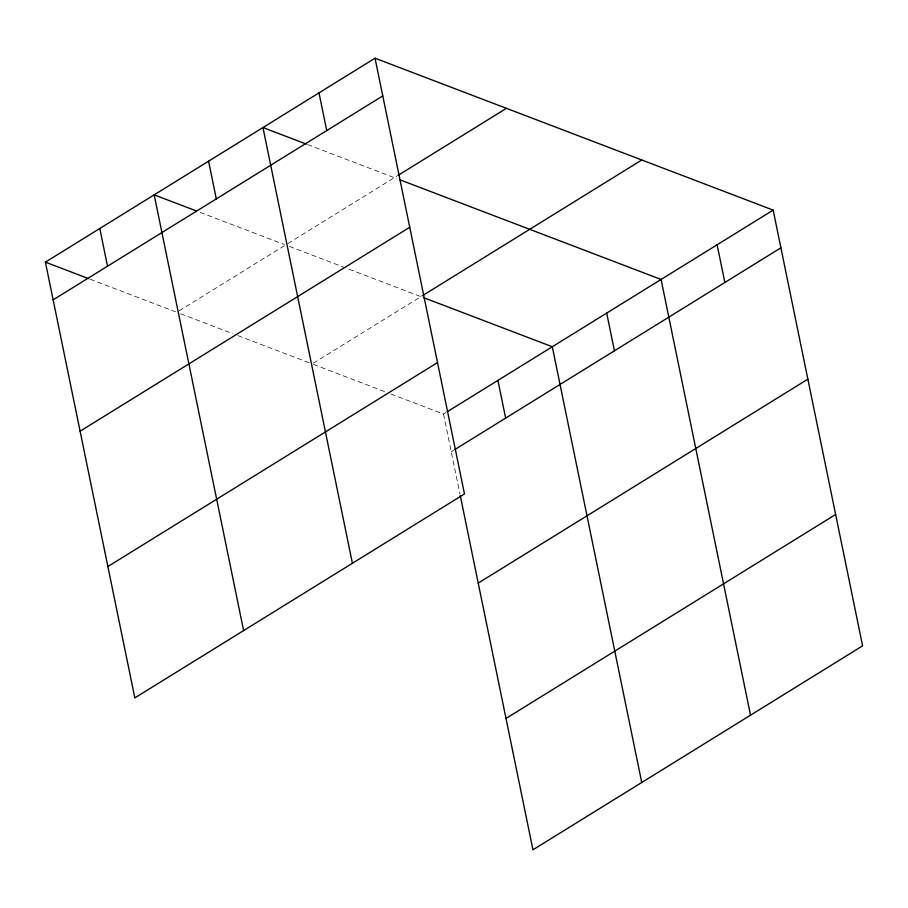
<?xml version="1.0" encoding="UTF-8"?>
<svg xmlns="http://www.w3.org/2000/svg" width="908" height="908" viewBox="0 0 908 908"><rect width="100%" height="100%" fill="white"/><g stroke="black" fill="none" stroke-linecap="round" stroke-linejoin="round"><path stroke-width="0.68" stroke-dasharray="4.54 3.41" d="M179.148 310.82L284.374 245.705M287.927 243.514L396.728 176.197M313.328 363.2L420.926 296.632L346.731 268.314M390.973 394.004L443.524 414.059L445.885 412.595M451.265 451.764L453.625 450.3M307.63 144.588L396.944 178.672M200.157 212.393L284.249 244.479M289.459 246.465L345.426 267.826M90.074 279.187L175.471 311.773M180.681 313.771L232.743 333.633M237.953 335.62L312.136 363.926M313.453 364.426L385.718 391.995M443.524 414.059L459.97 494.179"/><path stroke-width="1.36" d="M375.038 58.203L464.476 493.941L134.838 697.889L45.4 262.151L375.038 58.203L773.162 210.111L862.6 645.849L532.962 849.797L460.254 495.541M53.141 299.856L382.779 95.907M397.92 175.46L506.414 108.336M80.097 431.198L409.735 227.261M422.106 295.894L641.774 159.99M107.882 566.535L437.52 362.587M447.065 411.857L773.162 210.111M454.806 449.562L780.891 247.816M478.221 583.106L807.859 379.169M506.006 718.444L835.632 514.495M306.314 144.088L262.957 127.551L352.406 563.278M399.543 179.659L661.081 279.46L750.519 715.186M196.219 210.894L154.178 194.845L243.628 630.583M423.548 297.631L552.302 346.754L641.74 782.492M45.4 262.151L88.757 278.688M717.116 244.785L724.856 282.49M606.692 313.101L614.432 350.806M497.913 380.407L505.654 418.111M318.992 92.877L326.732 130.582M208.568 161.193L216.308 198.897M99.789 228.498L107.53 266.203"/></g></svg>
